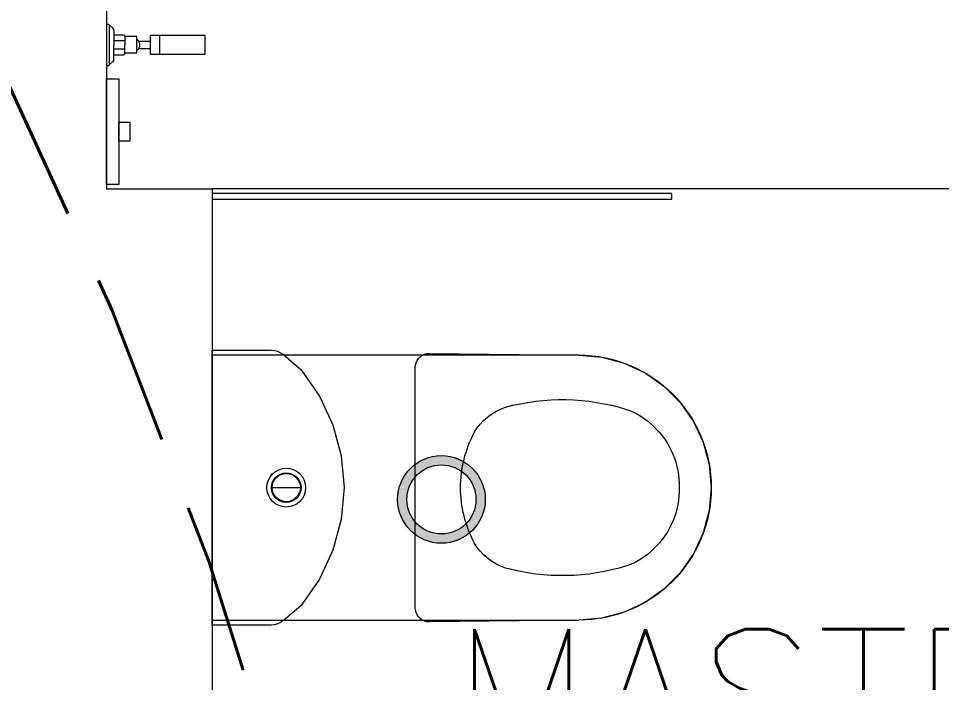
# Model space of a CAD drawing. Header units: metres. Extents: x 14 to 2416, y -346 to 476.
# Drawn here: x 146.202 to 147.511, y -150.078 to -149.135 of the extents above; entities that cross this region are included whole.
import ezdxf

# ---------------------------------------------------------------- set-up
doc = ezdxf.new("R2010")
doc.units = ezdxf.units.M
doc.linetypes.add('0', pattern=[0])
doc.linetypes.add('Dash Style-2', pattern=[0.694425, 0.48607, -0.208355])
doc.layers.get('0').update_dxf_attribs({"linetype": '0', "lineweight": 20})
for name, color, linetype, lineweight in [('A-ANNO-TEXT', 20, 'Continuous', 13), ('A-WALL', 250, 'Continuous', 20), ('baños', 251, 'Continuous', 0), ('E Tuberia Emp Piso', 24, 'Dash Style-2', 40), ('MAVA -LUMINARIAS', 1, 'Continuous', 18), ('textos', 7, 'Continuous', 0)]:
    doc.layers.add(name, color=color, linetype=linetype, lineweight=lineweight)
doc.layers.add('MAVA Luminarias', color=1, linetype='Continuous')
doc.styles.get("Standard").update_dxf_attribs({"font": 'arial.ttf', "height": 0.1875})

# ---------------------------------------------------------------- blocks, each defined once
blk = doc.blocks.new('Caroma_ToiletSuites')
at = {"layer": 'baños'}
for p, q in [((0, 708), (-32.6, 705.1)), ((32.6, 705.1), (0, 708)), ((-64.3, 696.7), (-94, 682.8)), ((-32.6, 705.1), (-64.3, 696.7)), ((64.3, 696.7), (32.6, 705.1)), ((94, 682.8), (64.3, 696.7)), ((-94, 682.8), (-120.8, 664)), ((120.8, 664), (94, 682.8)), ((-120.8, 664), (-144, 640.8)), ((144, 640.8), (120.8, 664)), ((-144, 640.8), (-162.8, 614)), ((162.8, 614), (144, 640.8)), ((-162.8, 614), (-176.7, 584.3)), ((176.7, 584.3), (162.8, 614)), ((-176.7, 584.3), (-185.1, 552.6)), ((185.1, 552.6), (176.7, 584.3)), ((-185.1, 552.6), (-188, 520)), ((188, 520), (185.1, 552.6)), ((-188, 520), (-190.5, 308)), ((-188, 0), (-188, 520)), ((188, 520), (188, 0)), ((190.5, 308), (188, 520)), ((-190.5, 308), (-190.2, 304.5)), ((-190.2, 304.5), (-189.3, 301.2)), ((189.3, 301.2), (190.2, 304.5)), ((190.2, 304.5), (190.5, 308)), ((-189.3, 301.2), (-187.8, 298)), ((-187.8, 298), (-185.8, 295.1)), ((-185.8, 295.1), (-183.4, 292.7)), ((-183.4, 292.7), (-180.5, 290.7)), ((-180.5, 290.7), (-177.3, 289.2)), ((-177.3, 289.2), (-174, 288.3)), ((-174, 288.3), (-170.5, 288)), ((170.5, 288), (174, 288.3)), ((174, 288.3), (177.3, 289.2)), ((177.3, 289.2), (180.5, 290.7)), ((180.5, 290.7), (183.4, 292.7)), ((183.4, 292.7), (185.8, 295.1)), ((185.8, 295.1), (187.8, 298)), ((187.8, 298), (189.3, 301.2)), ((-170.5, 288), (170.5, 288)), ((0, 187), (-45.1, 183.1)), ((45.1, 183.1), (0, 187)), ((-88.9, 171.3), (-130, 152.2)), ((-45.1, 183.1), (-88.9, 171.3)), ((88.9, 171.3), (45.1, 183.1)), ((130, 152.2), (88.9, 171.3)), ((-130, 152.2), (-167.1, 126.2)), ((167.1, 126.2), (130, 152.2)), ((-167.1, 126.2), (-188.7, 100.9)), ((0, 85), (0, 125)), ((188.7, 100.9), (167.1, 126.2)), ((-193.4, 92.7), (-194.6, 88.2)), ((-191.4, 97), (-193.4, 92.7)), ((-188.7, 100.9), (-191.4, 97)), ((191.4, 97), (188.7, 100.9)), ((193.4, 92.7), (191.4, 97)), ((194.6, 88.2), (193.4, 92.7)), ((-194.6, 88.2), (-195, 83.5)), ((-195, 83.5), (-195, 0)), ((195, 83.5), (194.6, 88.2)), ((195, 0), (195, 83.5)), ((-195, 0), (195, 0)), ((188, 0), (-188, 0))]:
    blk.add_line(p, q, dxfattribs=at)
for centre, radius, start, end in [((0, 520), 188, 0, 180), ((-2.7, 547.4), 115.2, 88.6565, 137.0404), ((2.7, 547.4), 115.2, 42.9609, 91.3415), ((-18.8, 556.1), 97.6, 134.3372, 160.9897), ((18.8, 556.1), 97.6, 19.01, 45.6643), ((183, 496.7), 307.9, 162.7713, 195.2143), ((-183, 496.7), 307.9, 344.7852, 17.2286), ((-36.1, 442.4), 82.4, 198.763, 239.3582), ((36.1, 442.4), 82.4, 300.6412, 341.2351), ((2.9, 529.9), 177.9, 242.916, 269.0659), ((-2.9, 529.9), 177.9, 270.9339, 297.0836), ((0, 105), 27.5, 0, 180), ((0, 105), 21, 0, 180), ((0, 105), 20, 0, 180), ((0, 105), 27.5, 180, 0), ((0, 105), 21, 180, 0), ((0, 105), 20, 180, 0)]:
    blk.add_arc(centre, radius, start, end, dxfattribs=at)
blk = doc.blocks.new('A$C0ed3e1a4')
at = {"layer": 'baños'}
for p, q in [((0.1356, 0.0022), (0.1356, 0.0568)), ((0.1396, 0.059), (0.1368, 0.059)), ((0.1396, 0.059), (0.1396, 0)), ((0.0645, 0.0432), (0.0645, 0.0157)), ((0.0968, 0.0175), (0.0968, 0.0413)), ((0.0968, 0.0413), (0.1137, 0.0413)), ((0.1137, 0.0413), (0.1137, 0.0294)), ((0.1294, 0.0435), (0.1148, 0.0435)), ((0.1294, 0.051), (0.1294, 0.0295)), ((0.0941, 0.0346), (0.0772, 0.0346)), ((0.1137, 0.0354), (0.1294, 0.0354)), ((0.1137, 0.0175), (0.1137, 0.0294)), ((0.1294, 0.008), (0.1294, 0.0295)), ((0.0941, 0.0243), (0.0772, 0.0243)), ((0.0968, 0.0175), (0.1137, 0.0175)), ((0.1137, 0.0235), (0.1294, 0.0235)), ((0.1294, 0.0154), (0.1148, 0.0154)), ((0.1396, 0), (0.1368, 0))]:
    blk.add_line(p, q, dxfattribs=at)
blk.add_lwpolyline([(0.0772, 0.0432), (0, 0.0432), (0, 0.0157), (0.0772, 0.0157)], close=True, dxfattribs=at)
for centre, radius, start, end in [((0.1416, 0.0445), 0.0138, 115.7896, 151.6564), ((0.138, 0.0569), 0.00241, 117.9179, 181.9718), ((0.1193, 0.0397), 0.00586, 140.0793, 164.0924), ((0.1027, 0.0294), 0.01, 125.7762, 234.2238), ((0.1193, 0.0191), 0.00586, 195.9076, 219.9207), ((0.1416, 0.0145), 0.0138, 208.3436, 244.2104), ((0.138, 0.0021), 0.00241, 178.0282, 242.0821)]:
    blk.add_arc(centre, radius, start, end, dxfattribs=at)
blk = doc.blocks.new('PL BASE 2N NASAS 09')
at = {"layer": 'A-WALL'}
for p, q in [((171.8975, -21.6017), (171.8975, -22.6608)), ((171.8975, -22.6608), (172.0475, -22.6608)), ((172.0475, -22.6608), (172.0475, -25.1717))]:
    blk.add_line(p, q, dxfattribs=at)
at = {"layer": 'baños'}
blk.add_line((173.9475, -22.6608), (172.0475, -22.6608), dxfattribs=at)
for points in [[(171.8975, -22.5047), (171.9149, -22.5047), (171.9149, -22.6547), (171.8975, -22.6547)], [(171.9149, -22.5663), (171.9307, -22.5663), (171.9307, -22.5931), (171.9149, -22.5931)], [(172.0475, -22.6754), (172.6997, -22.6754), (172.6997, -22.6676), (172.0475, -22.6676)]]:
    blk.add_lwpolyline(points, close=True, dxfattribs=at)
at = {"layer": 'baños', "xscale": -1}
blk.add_blockref('A$C0ed3e1a4', (172.0371, -22.4862), dxfattribs=at)
at = {"layer": 'baños', "xscale": -0.000999999934791, "yscale": 0.000999999934791, "rotation": 270}
blk.add_blockref('Caroma_ToiletSuites', (172.0475, -23.0849), dxfattribs=at)
at = {"layer": 'baños', "linetype": 'Continuous', "flags": 8}
for tag, p in [('MODELNUMBER', (167.1329, -5.6306, 0)), ('TRADENAME', (167.1329, -5.6307, 0)), ('PRODUCT', (167.1329, -5.6307, 0)), ('MATERIAL', (167.1329, -5.6307, 0)), ('MODELNUMBER', (168.3076, -5.6306, 0)), ('TRADENAME', (168.3076, -5.6307, 0)), ('PRODUCT', (168.3076, -5.6307, 0)), ('MATERIAL', (168.3076, -5.6307, 0))]:
    blk.add_attdef(tag, p, '', height=0.0000254, rotation=180.0001, dxfattribs=at)
at = {"layer": 'baños', "linetype": 'Continuous'}
for tag, p, rotation in [('MODELNUMBER', (169.2428, -19.7065), 180.0001), ('TRADENAME', (169.2428, -19.7064), 180.0001), ('MATERIAL', (169.243, -19.7063), 180.0001), ('PRODUCT', (169.243, -19.7064), 180.0001), ('MODELNUMBER', (169.9524, -19.7065), 179.9999), ('MATERIAL', (169.9524, -19.7063), 179.9999), ('TRADENAME', (169.9524, -19.7064), 179.9999), ('PRODUCT', (169.9524, -19.7064), 179.9999)]:
    blk.add_attdef(tag, p, '', height=0.0000254, rotation=rotation, dxfattribs=at)
at = {"layer": 'textos', "insert": (172.3863, -24.1309), "char_height": 0.195, "width": 1.854973, "attachment_point": 7}
blk.add_mtext('{\\Fromans|c0;MASTER BATHROOM\\P2}', dxfattribs=at)
blk = doc.blocks.new('PL MUEBLES 2N NASAS 09')
blk.add_blockref('PL BASE 2N NASAS 09', (49.9143, 62.717))
blk = doc.blocks.new('A$C595364de')
blk.add_blockref('PL MUEBLES 2N NASAS 09', (-199.5618, -36.6052))
blk = doc.blocks.new('downlight')
at = {"layer": 'MAVA -LUMINARIAS'}
h = blk.add_hatch(color=3, dxfattribs=at)
h.dxf.hatch_style = 1
h.paths.add_polyline_path([(-5.416, -22.4571, 1), (-5.2917, -22.4571, 1)])
h.paths.add_polyline_path([(-5.3048, -22.4571, -1), (-5.4029, -22.4571, -1)], flags=16)
at = {"layer": 'MAVA -LUMINARIAS', "color": 3}
for radius in [0.0622, 0.049]:
    blk.add_circle((-5.3539, -22.4571), radius, dxfattribs=at)

msp = doc.modelspace()

# ---------------------------------------------------------------- linework, layer by layer
at = {"layer": 'E Tuberia Emp Piso', "ltscale": 0.5}
msp.add_arc((140.6329, -151.9484), 6.1856, 4.91648, 61.90674, dxfattribs=at)

# ---------------------------------------------------------------- block references
at = {"layer": 'A-ANNO-TEXT'}
msp.add_blockref('A$C595364de', (124.0766, -152.828), dxfattribs=at)
msp.add_blockref('A$C595364de', (124.0766, -152.828), dxfattribs=at)
at = {"layer": 'MAVA Luminarias'}
msp.add_blockref('downlight', (152.1556, -127.3607), dxfattribs=at)
msp.add_blockref('downlight', (152.1556, -127.3607), dxfattribs=at)

doc.saveas('drawing.dxf')
